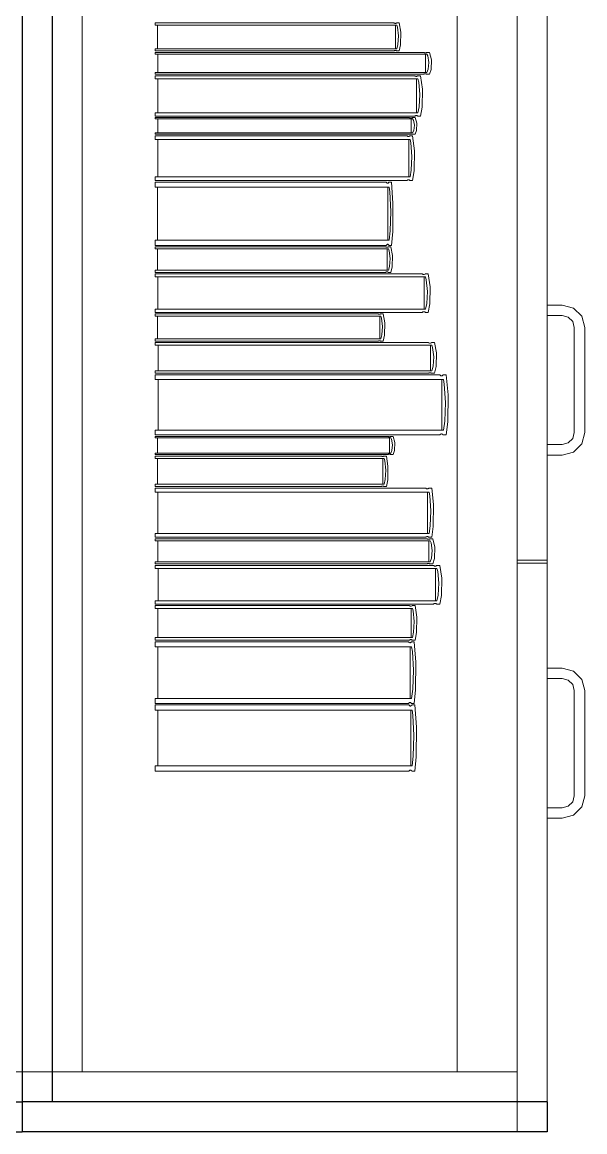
# Model space of a CAD drawing. Header units: inches. Extents: x -19 to 5698, y -728 to 92.
# Drawn here: x 116.969 to 117.344, y 33.5 to 34.24 of the extents above; entities that cross this region are included whole.
import ezdxf

# ---------------------------------------------------------------- set-up
doc = ezdxf.new("R2010")
doc.units = ezdxf.units.IN
doc.header["$MEASUREMENT"] = 0
doc.set_wipeout_variables(frame=1)
doc.linetypes.add('Wipeout_Contour', pattern=[1, 0, -1])
doc.layers.add('Interior - Mobiliario', color=7, linetype='Continuous')

msp = doc.modelspace()

# ---------------------------------------------------------------- linework, layer by layer
at = {"layer": 'Interior - Mobiliario', "color": 175, "linetype": 'Continuous', "lineweight": 13}
for p, q in [((116.98882, 34.98), (116.98882, 33.52)), ((117.29882, 33.52), (117.29882, 34.98)), ((117.00882, 33.54), (117.00882, 34.96)), ((117.25882, 34.96), (117.25882, 33.54)), ((117.29882, 33.54), (117.29882, 34.96)), ((117.21658, 34.239), (117.05747, 34.239)), ((117.05747, 34.239), (117.05747, 34.23751)), ((117.21667, 34.23893), (117.21658, 34.239)), ((117.21688, 34.23881), (117.21667, 34.23893)), ((117.21825, 34.2389), (117.21804, 34.23879)), ((117.21839, 34.239), (117.21825, 34.2389)), ((117.22015, 34.239), (117.21839, 34.239)), ((117.22125, 34.23278), (117.22015, 34.239)), ((117.29882, 34.24), (117.29882, 33.881)), ((117.31882, 34.24), (117.31882, 33.881)), ((117.05747, 34.23751), (117.21853, 34.23751)), ((117.0591, 34.23751), (117.0591, 34.22184)), ((117.2171, 34.23874), (117.21688, 34.23881)), ((117.21734, 34.23869), (117.2171, 34.23874)), ((117.21758, 34.23869), (117.21734, 34.23869)), ((117.21782, 34.23872), (117.21758, 34.23869)), ((117.21771, 34.22184), (117.21771, 34.23751)), ((117.21804, 34.23879), (117.21782, 34.23872)), ((117.21853, 34.23751), (117.21901, 34.23609)), ((117.21901, 34.23609), (117.21969, 34.23038)), ((117.22104, 34.22444), (117.22125, 34.23278)), ((117.21928, 34.22464), (117.21853, 34.22184)), ((117.21969, 34.23038), (117.21928, 34.22464)), ((117.22015, 34.22035), (117.22104, 34.22444)), ((117.21853, 34.22184), (117.05747, 34.22184)), ((117.05747, 34.22184), (117.05747, 34.22035)), ((117.05747, 34.22035), (117.21658, 34.22035)), ((117.23639, 34.21935), (117.05747, 34.21935)), ((117.05747, 34.21935), (117.05747, 34.21819)), ((117.05747, 34.21819), (117.23857, 34.21819)), ((117.0593, 34.21819), (117.0593, 34.206)), ((117.21658, 34.22035), (117.21672, 34.22045)), ((117.21672, 34.22045), (117.21693, 34.22056)), ((117.21693, 34.22056), (117.21715, 34.22063)), ((117.21715, 34.22063), (117.21739, 34.22066)), ((117.21739, 34.22066), (117.21763, 34.22066)), ((117.21763, 34.22066), (117.21787, 34.22062)), ((117.21787, 34.22062), (117.21809, 34.22054)), ((117.21809, 34.22054), (117.2183, 34.22043)), ((117.2183, 34.22043), (117.21839, 34.22035)), ((117.21839, 34.22035), (117.22015, 34.22035)), ((117.23649, 34.2193), (117.23639, 34.21935)), ((117.23672, 34.21921), (117.23649, 34.2193)), ((117.23697, 34.21915), (117.23672, 34.21921)), ((117.23724, 34.21911), (117.23697, 34.21915)), ((117.23751, 34.21911), (117.23724, 34.21911)), ((117.23777, 34.21914), (117.23751, 34.21911)), ((117.23766, 34.206), (117.23766, 34.21819)), ((117.23803, 34.21919), (117.23777, 34.21914)), ((117.23826, 34.21928), (117.23803, 34.21919)), ((117.23842, 34.21935), (117.23826, 34.21928)), ((117.2404, 34.21935), (117.23842, 34.21935)), ((117.23857, 34.21819), (117.23912, 34.21709)), ((117.23912, 34.21709), (117.23988, 34.21264)), ((117.24163, 34.21451), (117.2404, 34.21935)), ((117.23988, 34.21264), (117.23941, 34.20817)), ((117.2414, 34.20802), (117.24163, 34.21451)), ((117.23857, 34.206), (117.05747, 34.206)), ((117.05747, 34.206), (117.05747, 34.20483)), ((117.05747, 34.20483), (117.23639, 34.20483)), ((117.23051, 34.20383), (117.05747, 34.20383)), ((117.05747, 34.20383), (117.05747, 34.20168)), ((117.23061, 34.20373), (117.23051, 34.20383)), ((117.23083, 34.20357), (117.23061, 34.20373)), ((117.23108, 34.20345), (117.23083, 34.20357)), ((117.23133, 34.20339), (117.23108, 34.20345)), ((117.23159, 34.20338), (117.23133, 34.20339)), ((117.23185, 34.20343), (117.23159, 34.20338)), ((117.2321, 34.20354), (117.23185, 34.20343)), ((117.23232, 34.20369), (117.2321, 34.20354)), ((117.23247, 34.20383), (117.23232, 34.20369)), ((117.23439, 34.20383), (117.23247, 34.20383)), ((117.23558, 34.19485), (117.23439, 34.20383)), ((117.23639, 34.20483), (117.23654, 34.20491)), ((117.23654, 34.20491), (117.23678, 34.20499)), ((117.23678, 34.20499), (117.23703, 34.20505)), ((117.23703, 34.20505), (117.2373, 34.20508)), ((117.2373, 34.20508), (117.23757, 34.20507)), ((117.23757, 34.20507), (117.23783, 34.20504)), ((117.23783, 34.20504), (117.23808, 34.20498)), ((117.23808, 34.20498), (117.23831, 34.20489)), ((117.23831, 34.20489), (117.23842, 34.20483)), ((117.23842, 34.20483), (117.2404, 34.20483)), ((117.23941, 34.20817), (117.23857, 34.206)), ((117.2404, 34.20483), (117.2414, 34.20802)), ((117.05747, 34.20168), (117.23262, 34.20168)), ((117.23174, 34.20168), (117.05924, 34.20168)), ((117.05924, 34.20168), (117.05924, 34.17906)), ((117.23174, 34.17906), (117.23174, 34.20168)), ((117.23262, 34.20168), (117.23315, 34.19964)), ((117.23315, 34.19964), (117.23389, 34.19138)), ((117.23536, 34.18281), (117.23558, 34.19485)), ((117.23389, 34.19138), (117.23344, 34.18309)), ((117.23344, 34.18309), (117.23262, 34.17906)), ((117.23439, 34.17691), (117.23536, 34.18281)), ((117.23262, 34.17906), (117.05747, 34.17906)), ((117.05747, 34.17906), (117.05747, 34.17691)), ((117.05747, 34.17691), (117.23051, 34.17691)), ((117.22694, 34.17591), (117.05747, 34.17591)), ((117.05747, 34.17591), (117.05747, 34.17502)), ((117.05747, 34.17502), (117.22901, 34.17502)), ((117.05921, 34.17502), (117.05921, 34.16568)), ((117.05924, 34.17906), (117.23174, 34.17906)), ((117.22704, 34.17586), (117.22694, 34.17591)), ((117.22726, 34.1758), (117.22704, 34.17586)), ((117.2275, 34.17575), (117.22726, 34.1758)), ((117.22775, 34.17572), (117.2275, 34.17575)), ((117.228, 34.17572), (117.22775, 34.17572)), ((117.22825, 34.17574), (117.228, 34.17572)), ((117.22815, 34.16568), (117.22815, 34.17502)), ((117.2285, 34.17578), (117.22825, 34.17574)), ((117.22872, 34.17585), (117.2285, 34.17578)), ((117.22886, 34.17591), (117.22872, 34.17585)), ((117.23075, 34.17591), (117.22886, 34.17591)), ((117.22901, 34.17502), (117.22953, 34.17417)), ((117.22953, 34.17417), (117.23025, 34.17077)), ((117.23051, 34.17691), (117.23066, 34.17705)), ((117.23066, 34.17705), (117.23088, 34.1772)), ((117.23191, 34.1722), (117.23075, 34.17591)), ((117.23088, 34.1772), (117.23113, 34.17731)), ((117.23113, 34.17731), (117.23139, 34.17736)), ((117.23139, 34.17736), (117.23165, 34.17735)), ((117.23165, 34.17735), (117.23191, 34.17729)), ((117.23191, 34.17729), (117.23215, 34.17717)), ((117.23215, 34.17717), (117.23237, 34.17701)), ((117.23237, 34.17701), (117.23247, 34.17691)), ((117.23247, 34.17691), (117.23439, 34.17691)), ((117.22901, 34.16568), (117.05747, 34.16568)), ((117.05747, 34.16568), (117.05747, 34.16479)), ((117.22708, 34.16485), (117.22731, 34.16491)), ((117.22731, 34.16491), (117.22755, 34.16496)), ((117.22755, 34.16496), (117.2278, 34.16498)), ((117.2278, 34.16498), (117.22806, 34.16497)), ((117.22806, 34.16497), (117.22831, 34.16495)), ((117.22831, 34.16495), (117.22855, 34.1649)), ((117.22855, 34.1649), (117.22877, 34.16483)), ((117.22981, 34.16734), (117.22901, 34.16568)), ((117.23025, 34.17077), (117.22981, 34.16734)), ((117.23075, 34.16479), (117.23169, 34.16723)), ((117.23169, 34.16723), (117.23191, 34.1722)), ((117.05747, 34.16479), (117.22694, 34.16479)), ((117.22531, 34.16379), (117.05747, 34.16379)), ((117.05747, 34.16379), (117.05747, 34.1614)), ((117.05747, 34.1614), (117.22736, 34.1614)), ((117.05919, 34.1614), (117.05919, 34.13634)), ((117.2254, 34.16368), (117.22531, 34.16379)), ((117.22562, 34.16349), (117.2254, 34.16368)), ((117.22585, 34.16337), (117.22562, 34.16349)), ((117.2261, 34.1633), (117.22585, 34.16337)), ((117.22635, 34.16329), (117.2261, 34.1633)), ((117.2266, 34.16335), (117.22635, 34.16329)), ((117.2265, 34.13634), (117.2265, 34.1614)), ((117.22684, 34.16346), (117.2266, 34.16335)), ((117.22706, 34.16363), (117.22684, 34.16346)), ((117.22694, 34.16479), (117.22708, 34.16485)), ((117.22721, 34.16379), (117.22706, 34.16363)), ((117.22907, 34.16379), (117.22721, 34.16379)), ((117.22736, 34.1614), (117.22786, 34.15914)), ((117.22786, 34.15914), (117.22858, 34.14999)), ((117.22877, 34.16483), (117.22886, 34.16479)), ((117.22886, 34.16479), (117.23075, 34.16479)), ((117.23022, 34.15384), (117.22907, 34.16379)), ((117.23001, 34.1405), (117.23022, 34.15384)), ((117.22858, 34.14999), (117.22814, 34.14081)), ((117.22736, 34.13634), (117.05747, 34.13634)), ((117.05747, 34.13634), (117.05747, 34.13396)), ((117.22814, 34.14081), (117.22736, 34.13634)), ((117.22907, 34.13396), (117.23001, 34.1405)), ((117.05747, 34.13396), (117.22531, 34.13396)), ((117.21146, 34.13296), (117.05747, 34.13296)), ((117.05747, 34.13296), (117.05747, 34.12958)), ((117.05747, 34.12958), (117.21334, 34.12958)), ((117.05905, 34.12958), (117.05905, 34.09414)), ((117.21155, 34.13279), (117.21146, 34.13296)), ((117.21174, 34.13254), (117.21155, 34.13279)), ((117.21196, 34.13236), (117.21174, 34.13254)), ((117.21219, 34.13226), (117.21196, 34.13236)), ((117.21242, 34.13225), (117.21219, 34.13226)), ((117.21265, 34.13233), (117.21242, 34.13225)), ((117.21255, 34.09414), (117.21255, 34.12958)), ((117.21287, 34.13249), (117.21265, 34.13233)), ((117.21307, 34.13273), (117.21287, 34.13249)), ((117.2132, 34.13296), (117.21307, 34.13273)), ((117.21491, 34.13296), (117.2132, 34.13296)), ((117.21334, 34.12958), (117.21381, 34.12638)), ((117.21597, 34.11889), (117.21491, 34.13296)), ((117.22531, 34.13396), (117.22545, 34.13412)), ((117.22545, 34.13412), (117.22567, 34.13429)), ((117.22567, 34.13429), (117.22591, 34.1344)), ((117.22591, 34.1344), (117.22616, 34.13446)), ((117.22616, 34.13446), (117.22641, 34.13445)), ((117.22641, 34.13445), (117.22666, 34.13438)), ((117.22666, 34.13438), (117.22689, 34.13425)), ((117.22689, 34.13425), (117.22711, 34.13407)), ((117.22711, 34.13407), (117.22721, 34.13396)), ((117.22721, 34.13396), (117.22907, 34.13396)), ((117.21381, 34.12638), (117.21446, 34.11344)), ((117.21446, 34.11344), (117.21406, 34.10046)), ((117.21577, 34.10002), (117.21597, 34.11889)), ((117.21406, 34.10046), (117.21334, 34.09414)), ((117.21491, 34.09076), (117.21577, 34.10002)), ((117.21334, 34.09414), (117.05747, 34.09414)), ((117.05747, 34.09414), (117.05747, 34.09076)), ((117.21146, 34.09076), (117.21159, 34.09099)), ((117.21159, 34.09099), (117.21179, 34.09123)), ((117.21179, 34.09123), (117.21201, 34.09139)), ((117.21201, 34.09139), (117.21224, 34.09147)), ((117.21224, 34.09147), (117.21247, 34.09146)), ((117.21247, 34.09146), (117.2127, 34.09136)), ((117.2127, 34.09136), (117.21292, 34.09118)), ((117.21292, 34.09118), (117.21311, 34.09093)), ((117.05747, 34.09076), (117.21146, 34.09076)), ((117.21108, 34.08976), (117.05747, 34.08976)), ((117.05747, 34.08976), (117.05747, 34.0884)), ((117.05747, 34.0884), (117.21296, 34.0884)), ((117.05904, 34.0884), (117.05904, 34.07414)), ((117.21117, 34.0897), (117.21108, 34.08976)), ((117.21137, 34.08959), (117.21117, 34.0897)), ((117.21158, 34.08952), (117.21137, 34.08959)), ((117.21181, 34.08948), (117.21158, 34.08952)), ((117.21204, 34.08948), (117.21181, 34.08948)), ((117.21227, 34.08951), (117.21204, 34.08948)), ((117.21217, 34.07414), (117.21217, 34.0884)), ((117.21249, 34.08958), (117.21227, 34.08951)), ((117.21269, 34.08967), (117.21249, 34.08958)), ((117.21282, 34.08976), (117.21269, 34.08967)), ((117.21453, 34.08976), (117.21282, 34.08976)), ((117.21296, 34.0884), (117.21342, 34.08712)), ((117.21311, 34.09093), (117.2132, 34.09076)), ((117.2132, 34.09076), (117.21491, 34.09076)), ((117.21342, 34.08712), (117.21408, 34.08191)), ((117.21558, 34.0841), (117.21453, 34.08976)), ((117.21539, 34.07651), (117.21558, 34.0841)), ((117.21368, 34.07668), (117.21296, 34.07414)), ((117.21408, 34.08191), (117.21368, 34.07668)), ((117.21453, 34.07278), (117.21539, 34.07651)), ((117.21296, 34.07414), (117.05747, 34.07414)), ((117.05747, 34.07414), (117.05747, 34.07278)), ((117.05747, 34.07278), (117.21108, 34.07278)), ((117.23547, 34.07178), (117.05747, 34.07178)), ((117.05747, 34.07178), (117.05747, 34.06973)), ((117.05747, 34.06973), (117.23764, 34.06973)), ((117.05929, 34.06973), (117.05929, 34.04818)), ((117.21108, 34.07278), (117.21121, 34.07287)), ((117.21121, 34.07287), (117.21141, 34.07297)), ((117.21141, 34.07297), (117.21163, 34.07303)), ((117.21163, 34.07303), (117.21186, 34.07307)), ((117.21186, 34.07307), (117.21209, 34.07306)), ((117.21209, 34.07306), (117.21232, 34.07302)), ((117.21232, 34.07302), (117.21253, 34.07295)), ((117.21253, 34.07295), (117.21273, 34.07285)), ((117.21273, 34.07285), (117.21282, 34.07278)), ((117.21282, 34.07278), (117.21453, 34.07278)), ((117.23557, 34.07168), (117.23547, 34.07178)), ((117.2358, 34.07153), (117.23557, 34.07168)), ((117.23605, 34.07142), (117.2358, 34.07153)), ((117.23631, 34.07136), (117.23605, 34.07142)), ((117.23658, 34.07135), (117.23631, 34.07136)), ((117.23684, 34.0714), (117.23658, 34.07135)), ((117.23673, 34.04818), (117.23673, 34.06973)), ((117.2371, 34.0715), (117.23684, 34.0714)), ((117.23733, 34.07164), (117.2371, 34.0715)), ((117.23748, 34.07178), (117.23733, 34.07164)), ((117.23946, 34.07178), (117.23748, 34.07178)), ((117.23764, 34.06973), (117.23818, 34.06778)), ((117.24068, 34.06323), (117.23946, 34.07178)), ((117.23818, 34.06778), (117.23894, 34.05992)), ((117.24046, 34.05175), (117.24068, 34.06323)), ((117.23894, 34.05992), (117.23848, 34.05202)), ((117.23764, 34.04818), (117.05747, 34.04818)), ((117.05747, 34.04818), (117.05747, 34.04613)), ((117.23848, 34.05202), (117.23764, 34.04818)), ((117.23946, 34.04613), (117.24046, 34.05175)), ((117.32882, 34.051), (117.31882, 34.051)), ((117.31882, 34.051), (117.31882, 34.044)), ((117.33632, 34.04899), (117.32882, 34.051)), ((117.34181, 34.0435), (117.33632, 34.04899)), ((117.05747, 34.04613), (117.23547, 34.04613)), ((117.20609, 34.04513), (117.05747, 34.04513)), ((117.05747, 34.04513), (117.05747, 34.04367)), ((117.05747, 34.04367), (117.20791, 34.04367)), ((117.05899, 34.04367), (117.05899, 34.02839)), ((117.20618, 34.04506), (117.20609, 34.04513)), ((117.20637, 34.04495), (117.20618, 34.04506)), ((117.20658, 34.04487), (117.20637, 34.04495)), ((117.2068, 34.04483), (117.20658, 34.04487)), ((117.20702, 34.04482), (117.2068, 34.04483)), ((117.20724, 34.04486), (117.20702, 34.04482)), ((117.20715, 34.02839), (117.20715, 34.04367)), ((117.20745, 34.04493), (117.20724, 34.04486)), ((117.20765, 34.04503), (117.20745, 34.04493)), ((117.20777, 34.04513), (117.20765, 34.04503)), ((117.20943, 34.04513), (117.20777, 34.04513)), ((117.20791, 34.04367), (117.20836, 34.04229)), ((117.20836, 34.04229), (117.20899, 34.03671)), ((117.21045, 34.03906), (117.20943, 34.04513)), ((117.23547, 34.04613), (117.23562, 34.04627)), ((117.23562, 34.04627), (117.23585, 34.04641)), ((117.23585, 34.04641), (117.2361, 34.04651)), ((117.2361, 34.04651), (117.23637, 34.04656)), ((117.23637, 34.04656), (117.23664, 34.04655)), ((117.23664, 34.04655), (117.2369, 34.04649)), ((117.2369, 34.04649), (117.23715, 34.04638)), ((117.23715, 34.04638), (117.23738, 34.04623)), ((117.23738, 34.04623), (117.23748, 34.04613)), ((117.23748, 34.04613), (117.23946, 34.04613)), ((117.31882, 34.044), (117.32882, 34.044)), ((117.32882, 34.044), (117.33282, 34.04293)), ((117.33282, 34.04293), (117.33575, 34.04)), ((117.33575, 34.04), (117.33682, 34.036)), ((117.34382, 34.036), (117.34181, 34.0435)), ((117.20899, 34.03671), (117.2086, 34.03111)), ((117.21026, 34.03092), (117.21045, 34.03906)), ((117.33682, 34.036), (117.33682, 33.966)), ((117.34382, 33.966), (117.34382, 34.036)), ((117.20791, 34.02839), (117.05747, 34.02839)), ((117.05747, 34.02839), (117.05747, 34.02693)), ((117.05747, 34.02693), (117.20609, 34.02693)), ((117.23963, 34.02593), (117.05747, 34.02593)), ((117.05747, 34.02593), (117.05747, 34.0243)), ((117.20609, 34.02693), (117.20622, 34.02703)), ((117.20622, 34.02703), (117.20641, 34.02714)), ((117.20641, 34.02714), (117.20662, 34.02721)), ((117.20662, 34.02721), (117.20685, 34.02724)), ((117.20685, 34.02724), (117.20707, 34.02723)), ((117.20707, 34.02723), (117.20729, 34.02719)), ((117.20729, 34.02719), (117.2075, 34.02712)), ((117.2075, 34.02712), (117.20769, 34.02701)), ((117.20769, 34.02701), (117.20777, 34.02693)), ((117.20777, 34.02693), (117.20943, 34.02693)), ((117.2086, 34.03111), (117.20791, 34.02839)), ((117.20943, 34.02693), (117.21026, 34.03092)), ((117.23973, 34.02586), (117.23963, 34.02593)), ((117.23996, 34.02573), (117.23973, 34.02586)), ((117.24022, 34.02564), (117.23996, 34.02573)), ((117.24049, 34.0256), (117.24022, 34.02564)), ((117.24076, 34.02559), (117.24049, 34.0256)), ((117.24104, 34.02563), (117.24076, 34.02559)), ((117.2413, 34.02571), (117.24104, 34.02563)), ((117.24154, 34.02583), (117.2413, 34.02571)), ((117.24169, 34.02593), (117.24154, 34.02583)), ((117.24371, 34.02593), (117.24169, 34.02593)), ((117.24496, 34.01912), (117.24371, 34.02593)), ((117.05747, 34.0243), (117.24185, 34.0243)), ((117.05934, 34.0243), (117.05934, 34.00712)), ((117.24092, 34.00712), (117.24092, 34.0243)), ((117.24185, 34.0243), (117.2424, 34.02275)), ((117.2424, 34.02275), (117.24318, 34.01648)), ((117.24473, 34.00997), (117.24496, 34.01912)), ((117.24271, 34.01018), (117.24185, 34.00712)), ((117.24318, 34.01648), (117.24271, 34.01018)), ((117.24371, 34.00549), (117.24473, 34.00997)), ((117.24185, 34.00712), (117.05747, 34.00712)), ((117.05747, 34.00712), (117.05747, 34.00549)), ((117.05747, 34.00549), (117.23963, 34.00549)), ((117.24723, 34.00449), (117.05747, 34.00449)), ((117.05747, 34.00449), (117.05747, 34.00128)), ((117.23963, 34.00549), (117.23978, 34.00559)), ((117.23978, 34.00559), (117.24002, 34.00571)), ((117.24002, 34.00571), (117.24028, 34.00579)), ((117.24028, 34.00579), (117.24055, 34.00583)), ((117.24055, 34.00583), (117.24083, 34.00582)), ((117.24083, 34.00582), (117.24109, 34.00578)), ((117.24109, 34.00578), (117.24135, 34.00569)), ((117.24135, 34.00569), (117.24159, 34.00556)), ((117.24159, 34.00556), (117.24169, 34.00549)), ((117.24169, 34.00549), (117.24371, 34.00549)), ((117.24733, 34.00433), (117.24723, 34.00449)), ((117.24758, 34.00409), (117.24733, 34.00433)), ((117.24784, 34.00392), (117.24758, 34.00409)), ((117.24813, 34.00383), (117.24784, 34.00392)), ((117.24841, 34.00382), (117.24813, 34.00383)), ((117.24869, 34.00389), (117.24841, 34.00382)), ((117.24896, 34.00404), (117.24869, 34.00389)), ((117.24921, 34.00427), (117.24896, 34.00404)), ((117.24937, 34.00449), (117.24921, 34.00427)), ((117.25148, 34.00449), (117.24937, 34.00449)), ((117.25279, 33.99113), (117.25148, 34.00449)), ((117.05747, 34.00128), (117.24954, 34.00128)), ((117.05941, 34.00128), (117.05941, 33.96764)), ((117.24857, 33.96764), (117.24857, 34.00128)), ((117.24954, 34.00128), (117.25012, 33.99824)), ((117.25012, 33.99824), (117.25093, 33.98596)), ((117.25254, 33.97322), (117.25279, 33.99113)), ((117.25093, 33.98596), (117.25043, 33.97363)), ((117.25043, 33.97363), (117.24954, 33.96764)), ((117.25148, 33.96443), (117.25254, 33.97322)), ((117.24954, 33.96764), (117.05747, 33.96764)), ((117.05747, 33.96764), (117.05747, 33.96443)), ((117.33682, 33.966), (117.33575, 33.962)), ((117.34181, 33.9585), (117.34382, 33.966)), ((117.05747, 33.96443), (117.24723, 33.96443)), ((117.21262, 33.96343), (117.05747, 33.96343)), ((117.05747, 33.96343), (117.05747, 33.96247)), ((117.05747, 33.96247), (117.21451, 33.96247)), ((117.05906, 33.96247), (117.05906, 33.95236)), ((117.21271, 33.96339), (117.21262, 33.96343)), ((117.21291, 33.96331), (117.21271, 33.96339)), ((117.21312, 33.96326), (117.21291, 33.96331)), ((117.21335, 33.96323), (117.21312, 33.96326)), ((117.21359, 33.96323), (117.21335, 33.96323)), ((117.21382, 33.96325), (117.21359, 33.96323)), ((117.21372, 33.95236), (117.21372, 33.96247)), ((117.21404, 33.9633), (117.21382, 33.96325)), ((117.21424, 33.96337), (117.21404, 33.9633)), ((117.21438, 33.96343), (117.21424, 33.96337)), ((117.2161, 33.96343), (117.21438, 33.96343)), ((117.21451, 33.96247), (117.21498, 33.96156)), ((117.21498, 33.96156), (117.21565, 33.95786)), ((117.21565, 33.95786), (117.21524, 33.95416)), ((117.21717, 33.95942), (117.2161, 33.96343)), ((117.21697, 33.95403), (117.21717, 33.95942)), ((117.24723, 33.96443), (117.24739, 33.96465)), ((117.24739, 33.96465), (117.24764, 33.96488)), ((117.24764, 33.96488), (117.24791, 33.96503)), ((117.24791, 33.96503), (117.24819, 33.9651)), ((117.24819, 33.9651), (117.24847, 33.96509)), ((117.24847, 33.96509), (117.24875, 33.965)), ((117.24875, 33.965), (117.24902, 33.96483)), ((117.24902, 33.96483), (117.24927, 33.96459)), ((117.24927, 33.96459), (117.24937, 33.96443)), ((117.24937, 33.96443), (117.25148, 33.96443)), ((117.31882, 33.958), (117.31882, 33.951)), ((117.32882, 33.958), (117.31882, 33.958)), ((117.33282, 33.95907), (117.32882, 33.958)), ((117.33575, 33.962), (117.33282, 33.95907)), ((117.33632, 33.95301), (117.34181, 33.9585)), ((117.21451, 33.95236), (117.05747, 33.95236)), ((117.05747, 33.95236), (117.05747, 33.95139)), ((117.05747, 33.95139), (117.21262, 33.95139)), ((117.21262, 33.95139), (117.21275, 33.95146)), ((117.21275, 33.95146), (117.21295, 33.95153)), ((117.21295, 33.95153), (117.21317, 33.95157)), ((117.21317, 33.95157), (117.21341, 33.95159)), ((117.21341, 33.95159), (117.21364, 33.95159)), ((117.21364, 33.95159), (117.21387, 33.95156)), ((117.21387, 33.95156), (117.21409, 33.95151)), ((117.21409, 33.95151), (117.21429, 33.95144)), ((117.21429, 33.95144), (117.21438, 33.95139)), ((117.21438, 33.95139), (117.2161, 33.95139)), ((117.21524, 33.95416), (117.21451, 33.95236)), ((117.2161, 33.95139), (117.21697, 33.95403)), ((117.31882, 33.951), (117.32882, 33.951)), ((117.32882, 33.951), (117.33632, 33.95301)), ((117.20821, 33.95039), (117.05747, 33.95039)), ((117.05747, 33.95039), (117.05747, 33.94876)), ((117.05747, 33.94876), (117.21005, 33.94876)), ((117.05902, 33.94876), (117.05902, 33.93164)), ((117.20829, 33.95031), (117.20821, 33.95039)), ((117.20849, 33.95019), (117.20829, 33.95031)), ((117.2087, 33.9501), (117.20849, 33.95019)), ((117.20892, 33.95006), (117.2087, 33.9501)), ((117.20915, 33.95005), (117.20892, 33.95006)), ((117.20937, 33.95009), (117.20915, 33.95005)), ((117.20928, 33.93164), (117.20928, 33.94876)), ((117.20959, 33.95017), (117.20937, 33.95009)), ((117.20979, 33.95028), (117.20959, 33.95017)), ((117.20991, 33.95039), (117.20979, 33.95028)), ((117.21159, 33.95039), (117.20991, 33.95039)), ((117.21005, 33.94876), (117.2105, 33.94722)), ((117.2105, 33.94722), (117.21115, 33.94097)), ((117.21262, 33.9436), (117.21159, 33.95039)), ((117.21243, 33.93448), (117.21262, 33.9436)), ((117.21115, 33.94097), (117.21075, 33.9347)), ((117.21005, 33.93164), (117.05747, 33.93164)), ((117.05747, 33.93164), (117.05747, 33.93001)), ((117.05747, 33.93001), (117.20821, 33.93001)), ((117.23777, 33.92901), (117.05747, 33.92901)), ((117.05747, 33.92901), (117.05747, 33.92639)), ((117.20821, 33.93001), (117.20833, 33.93012)), ((117.20833, 33.93012), (117.20853, 33.93024)), ((117.20853, 33.93024), (117.20875, 33.93032)), ((117.20875, 33.93032), (117.20897, 33.93036)), ((117.20897, 33.93036), (117.2092, 33.93035)), ((117.2092, 33.93035), (117.20942, 33.9303)), ((117.20942, 33.9303), (117.20963, 33.93022)), ((117.20963, 33.93022), (117.20983, 33.93009)), ((117.20983, 33.93009), (117.20991, 33.93001)), ((117.20991, 33.93001), (117.21159, 33.93001)), ((117.21075, 33.9347), (117.21005, 33.93164)), ((117.21159, 33.93001), (117.21243, 33.93448)), ((117.23787, 33.92889), (117.23777, 33.92901)), ((117.2381, 33.92869), (117.23787, 33.92889)), ((117.23836, 33.92855), (117.2381, 33.92869)), ((117.23862, 33.92847), (117.23836, 33.92855)), ((117.2389, 33.92847), (117.23862, 33.92847)), ((117.23916, 33.92853), (117.2389, 33.92847)), ((117.23942, 33.92865), (117.23916, 33.92853)), ((117.23966, 33.92884), (117.23942, 33.92865)), ((117.23981, 33.92901), (117.23966, 33.92884)), ((117.24181, 33.92901), (117.23981, 33.92901)), ((117.24305, 33.91808), (117.24181, 33.92901)), ((117.05747, 33.92639), (117.23997, 33.92639)), ((117.05932, 33.92639), (117.05932, 33.89884)), ((117.23905, 33.89884), (117.23905, 33.92639)), ((117.23997, 33.92639), (117.24052, 33.9239)), ((117.24052, 33.9239), (117.24129, 33.91385)), ((117.24129, 33.91385), (117.24082, 33.90375)), ((117.24282, 33.90341), (117.24305, 33.91808)), ((117.23997, 33.89884), (117.05747, 33.89884)), ((117.05747, 33.89884), (117.05747, 33.89622)), ((117.24082, 33.90375), (117.23997, 33.89884)), ((117.24181, 33.89622), (117.24282, 33.90341)), ((117.05747, 33.89622), (117.23777, 33.89622)), ((117.23857, 33.89522), (117.05747, 33.89522)), ((117.05747, 33.89522), (117.05747, 33.89387)), ((117.05747, 33.89387), (117.24078, 33.89387)), ((117.05933, 33.89387), (117.05933, 33.87979)), ((117.23777, 33.89622), (117.23792, 33.89639)), ((117.23792, 33.89639), (117.23816, 33.89658)), ((117.23816, 33.89658), (117.23842, 33.8967)), ((117.23842, 33.8967), (117.23868, 33.89676)), ((117.23867, 33.89515), (117.23857, 33.89522)), ((117.2389, 33.89505), (117.23867, 33.89515)), ((117.23868, 33.89676), (117.23896, 33.89676)), ((117.23916, 33.89498), (117.2389, 33.89505)), ((117.23896, 33.89676), (117.23922, 33.89668)), ((117.23943, 33.89494), (117.23916, 33.89498)), ((117.23922, 33.89668), (117.23948, 33.89654)), ((117.2397, 33.89494), (117.23943, 33.89494)), ((117.23948, 33.89654), (117.23971, 33.89634)), ((117.23997, 33.89497), (117.2397, 33.89494)), ((117.23971, 33.89634), (117.23981, 33.89622)), ((117.23981, 33.89622), (117.24181, 33.89622)), ((117.23985, 33.87979), (117.23985, 33.89387)), ((117.24023, 33.89503), (117.23997, 33.89497)), ((117.24046, 33.89513), (117.24023, 33.89503)), ((117.24062, 33.89522), (117.24046, 33.89513)), ((117.24263, 33.89522), (117.24062, 33.89522)), ((117.24078, 33.89387), (117.24133, 33.8926)), ((117.24133, 33.8926), (117.2421, 33.88746)), ((117.24387, 33.88962), (117.24263, 33.89522)), ((117.2421, 33.88746), (117.24163, 33.8823)), ((117.24364, 33.88213), (117.24387, 33.88962)), ((117.24078, 33.87979), (117.05747, 33.87979)), ((117.05747, 33.87979), (117.05747, 33.87845)), ((117.05747, 33.87845), (117.23857, 33.87845)), ((117.24301, 33.87745), (117.05747, 33.87745)), ((117.05747, 33.87745), (117.05747, 33.87539)), ((117.23857, 33.87845), (117.23872, 33.87854)), ((117.23872, 33.87854), (117.23896, 33.87864)), ((117.23896, 33.87864), (117.23922, 33.8787)), ((117.23922, 33.8787), (117.23949, 33.87873)), ((117.23949, 33.87873), (117.23976, 33.87873)), ((117.23976, 33.87873), (117.24003, 33.87869)), ((117.24003, 33.87869), (117.24028, 33.87862)), ((117.24028, 33.87862), (117.24051, 33.87852)), ((117.24051, 33.87852), (117.24062, 33.87845)), ((117.24062, 33.87845), (117.24263, 33.87845)), ((117.24163, 33.8823), (117.24078, 33.87979)), ((117.24263, 33.87845), (117.24364, 33.88213)), ((117.24312, 33.87735), (117.24301, 33.87745)), ((117.24335, 33.87719), (117.24312, 33.87735)), ((117.24361, 33.87708), (117.24335, 33.87719)), ((117.24389, 33.87703), (117.24361, 33.87708)), ((117.24417, 33.87702), (117.24389, 33.87703)), ((117.24444, 33.87707), (117.24417, 33.87702)), ((117.24471, 33.87717), (117.24444, 33.87707)), ((117.24495, 33.87731), (117.24471, 33.87717)), ((117.24511, 33.87745), (117.24495, 33.87731)), ((117.24717, 33.87745), (117.24511, 33.87745)), ((117.24845, 33.86887), (117.24717, 33.87745)), ((117.31882, 33.881), (117.29882, 33.881)), ((117.31882, 33.879), (117.29882, 33.879)), ((117.05747, 33.87539), (117.24528, 33.87539)), ((117.05937, 33.87539), (117.05937, 33.85377)), ((117.24433, 33.85377), (117.24433, 33.87539)), ((117.24528, 33.87539), (117.24584, 33.87344)), ((117.24584, 33.87344), (117.24663, 33.86555)), ((117.24663, 33.86555), (117.24615, 33.85762)), ((117.24821, 33.85735), (117.24845, 33.86887)), ((117.24615, 33.85762), (117.24528, 33.85377)), ((117.24717, 33.85171), (117.24821, 33.85735)), ((117.24528, 33.85377), (117.05747, 33.85377)), ((117.05747, 33.85377), (117.05747, 33.85171)), ((117.05747, 33.85171), (117.24301, 33.85171)), ((117.22688, 33.85071), (117.05747, 33.85071)), ((117.05747, 33.85071), (117.05747, 33.84886)), ((117.05747, 33.84886), (117.22895, 33.84886)), ((117.05921, 33.84886), (117.05921, 33.82946)), ((117.22698, 33.85062), (117.22688, 33.85071)), ((117.22719, 33.85048), (117.22698, 33.85062)), ((117.22743, 33.85038), (117.22719, 33.85048)), ((117.22768, 33.85033), (117.22743, 33.85038)), ((117.22794, 33.85032), (117.22768, 33.85033)), ((117.22819, 33.85037), (117.22794, 33.85032)), ((117.22808, 33.82946), (117.22808, 33.84886)), ((117.22843, 33.85045), (117.22819, 33.85037)), ((117.22865, 33.85059), (117.22843, 33.85045)), ((117.2288, 33.85071), (117.22865, 33.85059)), ((117.23068, 33.85071), (117.2288, 33.85071)), ((117.22895, 33.84886), (117.22946, 33.84711)), ((117.22946, 33.84711), (117.23018, 33.84003)), ((117.23184, 33.84301), (117.23068, 33.85071)), ((117.24301, 33.85171), (117.24317, 33.85185)), ((117.24317, 33.85185), (117.24341, 33.85199)), ((117.24341, 33.85199), (117.24367, 33.85209)), ((117.24367, 33.85209), (117.24395, 33.85214)), ((117.24395, 33.85214), (117.24423, 33.85213)), ((117.24423, 33.85213), (117.2445, 33.85207)), ((117.2445, 33.85207), (117.24477, 33.85197)), ((117.24477, 33.85197), (117.24501, 33.85181)), ((117.24501, 33.85181), (117.24511, 33.85171)), ((117.24511, 33.85171), (117.24717, 33.85171)), ((117.23018, 33.84003), (117.22974, 33.83292)), ((117.23163, 33.83268), (117.23184, 33.84301)), ((117.22974, 33.83292), (117.22895, 33.82946)), ((117.23068, 33.82762), (117.23163, 33.83268)), ((117.22895, 33.82946), (117.05747, 33.82946)), ((117.05747, 33.82946), (117.05747, 33.82762)), ((117.05747, 33.82762), (117.22688, 33.82762)), ((117.2263, 33.82662), (117.05747, 33.82662)), ((117.05747, 33.82662), (117.05747, 33.82332)), ((117.2264, 33.82646), (117.2263, 33.82662)), ((117.22662, 33.82621), (117.2264, 33.82646)), ((117.22685, 33.82603), (117.22662, 33.82621)), ((117.2271, 33.82594), (117.22685, 33.82603)), ((117.22688, 33.82762), (117.22702, 33.82774)), ((117.22702, 33.82774), (117.22724, 33.82787)), ((117.22736, 33.82593), (117.2271, 33.82594)), ((117.22724, 33.82787), (117.22749, 33.82796)), ((117.22761, 33.826), (117.22736, 33.82593)), ((117.22749, 33.82796), (117.22774, 33.828)), ((117.22785, 33.82616), (117.22761, 33.826)), ((117.22774, 33.828), (117.22799, 33.828)), ((117.22807, 33.8264), (117.22785, 33.82616)), ((117.22799, 33.828), (117.22824, 33.82794)), ((117.22822, 33.82662), (117.22807, 33.8264)), ((117.23009, 33.82662), (117.22822, 33.82662)), ((117.22824, 33.82794), (117.22848, 33.82785)), ((117.22848, 33.82785), (117.2287, 33.82771)), ((117.2287, 33.82771), (117.2288, 33.82762)), ((117.2288, 33.82762), (117.23068, 33.82762)), ((117.23125, 33.81289), (117.23009, 33.82662)), ((117.05747, 33.82332), (117.22837, 33.82332)), ((117.0592, 33.82332), (117.0592, 33.78875)), ((117.2275, 33.78875), (117.2275, 33.82332)), ((117.22837, 33.82332), (117.22888, 33.8202)), ((117.22888, 33.8202), (117.2296, 33.80758)), ((117.23104, 33.79449), (117.23125, 33.81289)), ((117.2296, 33.80758), (117.22916, 33.79491)), ((117.31882, 33.809), (117.32882, 33.809)), ((117.31882, 33.802), (117.31882, 33.809)), ((117.32882, 33.809), (117.33632, 33.80699)), ((117.33632, 33.80699), (117.34181, 33.8015)), ((117.32882, 33.802), (117.31882, 33.802)), ((117.33282, 33.80093), (117.32882, 33.802)), ((117.33575, 33.798), (117.33282, 33.80093)), ((117.33682, 33.794), (117.33575, 33.798)), ((117.34181, 33.8015), (117.34382, 33.794)), ((117.22837, 33.78875), (117.05747, 33.78875)), ((117.05747, 33.78875), (117.05747, 33.78546)), ((117.22916, 33.79491), (117.22837, 33.78875)), ((117.23009, 33.78546), (117.23104, 33.79449)), ((117.33682, 33.724), (117.33682, 33.794)), ((117.34382, 33.794), (117.34382, 33.724)), ((117.05747, 33.78546), (117.2263, 33.78546)), ((117.22664, 33.78446), (117.05747, 33.78446)), ((117.05747, 33.78446), (117.05747, 33.78092)), ((117.05747, 33.78092), (117.22871, 33.78092)), ((117.0592, 33.78092), (117.0592, 33.74381)), ((117.2263, 33.78546), (117.22645, 33.78568)), ((117.22645, 33.78568), (117.22667, 33.78591)), ((117.22674, 33.78429), (117.22664, 33.78446)), ((117.22667, 33.78591), (117.22691, 33.78607)), ((117.22696, 33.78402), (117.22674, 33.78429)), ((117.22691, 33.78607), (117.22716, 33.78615)), ((117.22719, 33.78383), (117.22696, 33.78402)), ((117.22716, 33.78615), (117.22741, 33.78614)), ((117.22744, 33.78373), (117.22719, 33.78383)), ((117.22741, 33.78614), (117.22766, 33.78604)), ((117.2277, 33.78372), (117.22744, 33.78373)), ((117.22766, 33.78604), (117.2279, 33.78587)), ((117.22795, 33.7838), (117.2277, 33.78372)), ((117.22784, 33.74381), (117.22784, 33.78092)), ((117.2279, 33.78587), (117.22812, 33.78562)), ((117.22819, 33.78397), (117.22795, 33.7838)), ((117.22812, 33.78562), (117.22822, 33.78546)), ((117.22842, 33.78422), (117.22819, 33.78397)), ((117.22822, 33.78546), (117.23009, 33.78546)), ((117.22856, 33.78446), (117.22842, 33.78422)), ((117.23044, 33.78446), (117.22856, 33.78446)), ((117.22871, 33.78092), (117.22922, 33.77757)), ((117.2316, 33.76972), (117.23044, 33.78446)), ((117.22922, 33.77757), (117.22994, 33.76403)), ((117.23139, 33.74996), (117.2316, 33.76972)), ((117.22994, 33.76403), (117.2295, 33.75043)), ((117.22871, 33.74381), (117.05747, 33.74381)), ((117.05747, 33.74381), (117.05747, 33.74027)), ((117.2295, 33.75043), (117.22871, 33.74381)), ((117.23044, 33.74027), (117.23139, 33.74996)), ((117.05747, 33.74027), (117.22664, 33.74027)), ((117.22664, 33.74027), (117.22679, 33.74051)), ((117.22679, 33.74051), (117.22701, 33.74076)), ((117.22701, 33.74076), (117.22725, 33.74093)), ((117.22725, 33.74093), (117.2275, 33.74101)), ((117.2275, 33.74101), (117.22776, 33.741)), ((117.22776, 33.741), (117.22801, 33.7409)), ((117.22801, 33.7409), (117.22824, 33.74071)), ((117.22824, 33.74071), (117.22846, 33.74045)), ((117.22846, 33.74045), (117.22856, 33.74027)), ((117.22856, 33.74027), (117.23044, 33.74027)), ((117.33575, 33.72), (117.33682, 33.724)), ((117.34382, 33.724), (117.34181, 33.7165)), ((117.31882, 33.716), (117.32882, 33.716)), ((117.31882, 33.709), (117.31882, 33.716)), ((117.32882, 33.716), (117.33282, 33.71707)), ((117.33282, 33.71707), (117.33575, 33.72)), ((117.34181, 33.7165), (117.33632, 33.71101)), ((117.32882, 33.709), (117.31882, 33.709)), ((117.33632, 33.71101), (117.32882, 33.709)), ((117.00882, 33.54), (117.25882, 33.54)), ((117.25882, 33.54), (117.29882, 33.54)), ((116.98882, 33.52), (117.29882, 33.52))]:
    msp.add_line(p, q, dxfattribs=at)

# ---------------------------------------------------------------- next in the draw order: wipeouts: each hides what was drawn before it
at = {"color": 254, "linetype": 'Wipeout_Contour', "lineweight": 0, "ltscale": 3316.983553}
msp.add_wipeout([(116.98882, 33.52), (116.98882, 34.98), (116.96882, 34.98), (116.96882, 33.52)], dxfattribs=at).dxf.layer = 'Interior - Mobiliario'

# ---------------------------------------------------------------- next in the draw order: linework, layer by layer
at = {"layer": 'Interior - Mobiliario', "color": 175, "linetype": 'Continuous', "lineweight": 30}
for p, q in [((116.96882, 34.98), (116.96882, 33.52)), ((116.98882, 34.98), (116.98882, 33.52)), ((116.98882, 33.52), (116.96882, 33.52))]:
    msp.add_line(p, q, dxfattribs=at)
at = {"layer": 'Interior - Mobiliario', "color": 175, "linetype": 'Continuous', "lineweight": 13}
for p, q in [((116.96882, 34.98), (116.96882, 33.52)), ((116.98882, 33.52), (116.98882, 34.98)), ((116.96882, 34.96), (116.96882, 33.54)), ((116.96882, 34.96), (116.96882, 33.54)), ((116.96882, 33.54), (116.92882, 33.54)), ((116.96882, 33.54), (117.00882, 33.54)), ((116.96882, 33.52), (116.98882, 33.52))]:
    msp.add_line(p, q, dxfattribs=at)

# ---------------------------------------------------------------- next in the draw order: wipeouts: each hides what was drawn before it
at = {"color": 254, "linetype": 'Wipeout_Contour', "lineweight": 0, "ltscale": 3317.520849}
msp.add_wipeout([(117.31882, 33.5), (117.31882, 33.52), (116.96882, 33.52), (116.96882, 33.5)], dxfattribs=at).dxf.layer = 'Interior - Mobiliario'

# ---------------------------------------------------------------- next in the draw order: linework, layer by layer
at = {"layer": 'Interior - Mobiliario', "color": 175, "linetype": 'Continuous', "lineweight": 13}
for p, q in [((116.96882, 33.5), (116.96882, 35)), ((116.96882, 33.5), (116.96882, 35)), ((117.31882, 35), (117.31882, 33.5)), ((116.96882, 34.98), (116.96882, 33.52)), ((116.96882, 34.98), (116.96882, 33.52)), ((116.96882, 34.98), (116.96882, 33.52)), ((116.98882, 34.98), (116.98882, 33.52)), ((116.98882, 34.98), (116.98882, 33.52)), ((116.98882, 34.98), (116.98882, 33.52)), ((117.29882, 33.52), (117.29882, 34.98)), ((117.29882, 33.52), (117.29882, 34.98)), ((117.31882, 33.52), (117.31882, 34.98)), ((117.31882, 33.52), (117.31882, 34.98)), ((117.29882, 33.52), (117.29882, 33.879)), ((117.31882, 33.52), (117.31882, 33.879)), ((116.96882, 33.54), (116.96882, 33.5)), ((116.96882, 33.54), (116.96882, 33.5)), ((117.29882, 33.5), (117.29882, 33.54)), ((116.61882, 33.52), (116.96882, 33.52)), ((116.96882, 33.52), (116.61882, 33.52)), ((116.96882, 33.52), (116.94882, 33.52)), ((116.96882, 33.52), (116.96882, 33.5)), ((117.31882, 33.52), (116.96882, 33.52)), ((116.96882, 33.52), (117.31882, 33.52)), ((116.96882, 33.52), (116.96882, 33.5)), ((116.98882, 33.52), (117.31882, 33.52)), ((116.98882, 33.52), (117.29882, 33.52)), ((116.98882, 33.52), (117.29882, 33.52)), ((117.31882, 33.52), (117.29882, 33.52)), ((117.31882, 33.5), (117.31882, 33.52)), ((116.96882, 33.5), (116.61882, 33.5)), ((116.61882, 33.5), (116.96882, 33.5)), ((116.96882, 33.5), (116.63882, 33.5)), ((116.96882, 33.5), (117.31882, 33.5)), ((116.96882, 33.5), (117.29882, 33.5)), ((117.31882, 33.5), (116.96882, 33.5))]:
    msp.add_line(p, q, dxfattribs=at)
at = {"layer": 'Interior - Mobiliario', "color": 175, "linetype": 'Continuous', "lineweight": 30}
for p, q in [((116.96882, 34.98), (116.96882, 33.52)), ((116.61882, 33.52), (116.96882, 33.52)), ((116.94882, 33.52), (116.96882, 33.52)), ((117.31882, 33.52), (116.96882, 33.52)), ((116.96882, 33.52), (116.96882, 33.5)), ((116.96882, 33.52), (116.96882, 33.5)), ((117.31882, 33.52), (117.31882, 33.5)), ((116.61882, 33.5), (116.96882, 33.5)), ((117.31882, 33.5), (116.96882, 33.5))]:
    msp.add_line(p, q, dxfattribs=at)

doc.saveas('drawing.dxf')
